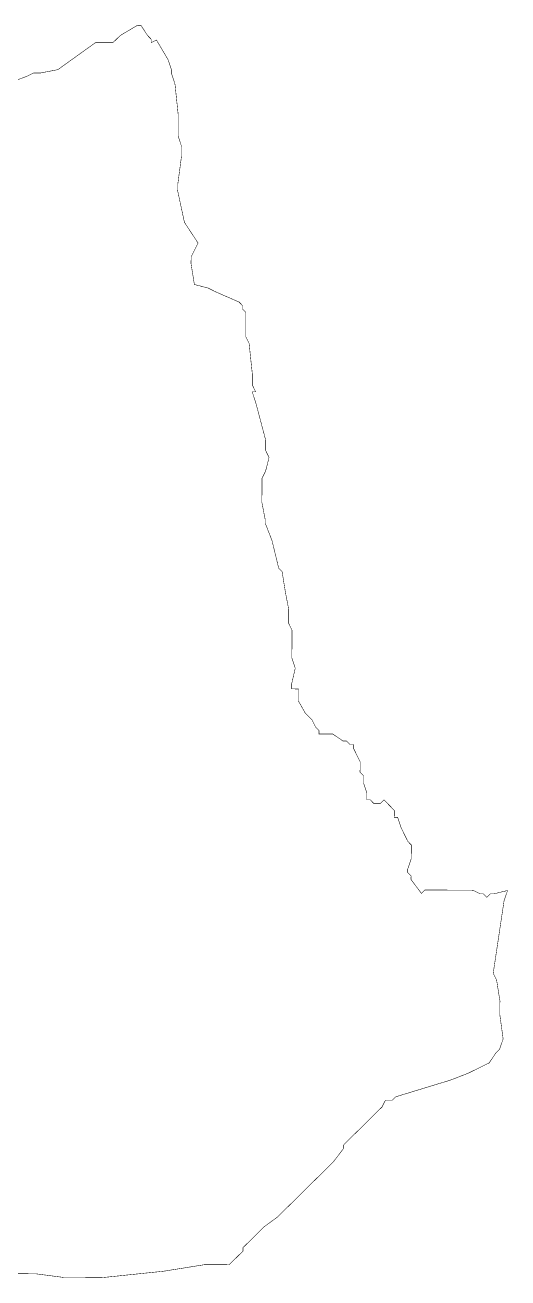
# Model space of a CAD drawing. Header units: metres. Extents: x 328516 to 333600, y 1800836 to 1805838.
# Drawn here: x 331671 to 333600, y 1800836 to 1805838 of the extents above; entities that cross this region are included whole.
import ezdxf

# ---------------------------------------------------------------- set-up
doc = ezdxf.new("R2010")
doc.units = ezdxf.units.M

msp = doc.modelspace()

# ---------------------------------------------------------------- linework, layer by layer
at = {"color": 6, "const_width": 2}
msp.add_lwpolyline([(331497.9, 1805565.7), (331677.5, 1805633.4), (331705.1, 1805647), (331732.7, 1805646.8), (331801.6, 1805660.1), (331953.9, 1805769.3), (332022.8, 1805768.8), (332050.6, 1805796.2), (332119.7, 1805837.1), (332133.5, 1805837), (332160.8, 1805795.5), (332174.5, 1805781.6), (332174.4, 1805767.8), (332195.6, 1805778.3), (332242.8, 1805698.5), (332256.3, 1805657), (332256.2, 1805643.3), (332269.7, 1805601.9), (332282.6, 1805477.8), (332282.1, 1805395.1), (332295.6, 1805353.7), (332295.3, 1805312.3), (332280.8, 1805202.2), (332280.6, 1805174.7), (332307.3, 1805050.5), (332361.8, 1804967.5), (332334, 1804912.6), (332333.8, 1804885), (332347, 1804802.2), (332402, 1804788.1), (332429.4, 1804774.1), (332525.6, 1804732.1), (332539.3, 1804718.2), (332539.2, 1804704.5), (332552.9, 1804690.6), (332552.3, 1804594.2), (332565.8, 1804566.5), (332578.8, 1804442.4), (332578.5, 1804401.1), (332592.1, 1804373.4), (332578.3, 1804373.5), (332591.8, 1804332.1), (332632.1, 1804180.3), (332631.9, 1804139), (332645.4, 1804111.3), (332631.3, 1804056.3), (332617.3, 1804028.8), (332616.7, 1803932.4), (332630, 1803863.4), (332629.9, 1803849.6), (332657, 1803780.5), (332683.8, 1803670.1), (332697.5, 1803656.3), (332710.7, 1803573.5), (332724, 1803504.6), (332723.6, 1803449.5), (332737.2, 1803421.8), (332736.5, 1803311.6), (332750, 1803270.2), (332735.8, 1803208.2), (332735.7, 1803187.6), (332763.2, 1803187.4), (332762.9, 1803139.2), (332790.1, 1803090.8), (332817.5, 1803063), (332831.1, 1803035.4), (332844.8, 1803021.5), (332844.7, 1803007.7), (332899.8, 1803007.4), (332940.9, 1802979.5), (332954.7, 1802979.4), (332968.4, 1802965.6), (332982.1, 1802965.5), (332982.1, 1802951.7), (333009.2, 1802896.4), (333009, 1802855.1), (333022.6, 1802841.2), (333022.5, 1802813.7), (333036, 1802772.2), (333035.8, 1802744.7), (333049.6, 1802744.6), (333063.2, 1802730.7), (333090.8, 1802730.5), (333104.7, 1802744.2), (333145.7, 1802702.6), (333145.5, 1802675), (333159.3, 1802674.9), (333172.8, 1802633.5), (333200, 1802578.2), (333213.7, 1802564.4), (333213.3, 1802509.3), (333199.2, 1802468), (333199.2, 1802454.2), (333212.8, 1802440.4), (333212.7, 1802426.6), (333253.7, 1802371.2), (333267.6, 1802384.9), (333460.5, 1802383.6), (333487.9, 1802369.6), (333501.7, 1802369.5), (333515.4, 1802355.7), (333529.3, 1802369.3), (333543, 1802369.2), (333598.2, 1802382.6), (333584.2, 1802341.4), (333540.9, 1802052.3), (333554.5, 1802024.7), (333567.7, 1801941.9), (333567.3, 1801886.9), (333580.5, 1801790.3), (333566.4, 1801749.1), (333552.6, 1801735.4), (333524.7, 1801694.3), (333441.8, 1801653.5), (333372.7, 1801626.4), (333151.8, 1801559), (333137.9, 1801545.3), (333110.3, 1801545.3), (333096.4, 1801518), (332943.8, 1801367.5), (332943.7, 1801353.7), (332902, 1801298.9), (332680.1, 1801079.9), (332624.7, 1801039), (332541.5, 1800956.9), (332541.4, 1800943.1), (332485.9, 1800888.3), (332396.4, 1800888.9), (332389.5, 1800889), (332224, 1800862.5), (331975.8, 1800836.7), (331824.3, 1800837.7), (331714.1, 1800852.2), (331631.5, 1800852.8)], dxfattribs=at)

doc.saveas('drawing.dxf')
